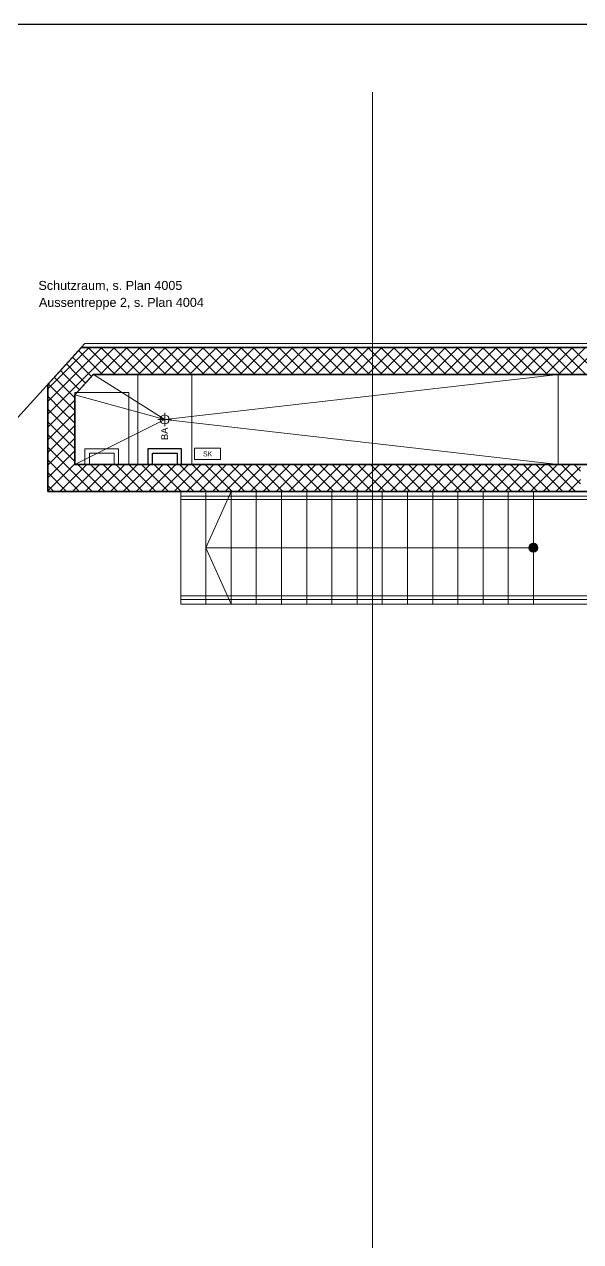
# Model space of a CAD drawing. Extents: x -1907 to 937, y -179 to 966.
# Drawn here: x -1669.6 to -1546, y 695.1 to 965.5 of the extents above; entities that cross this region are included whole.
import ezdxf
from ezdxf.lldxf.tags import DXFTag

# ---------------------------------------------------------------- set-up
doc = ezdxf.new("R2010")
doc.units = 0
doc.layers.get('0').update_dxf_attribs({"lineweight": 13})
for name, color, linetype, lineweight in [('A-____-NOTE-TEXT', 7, 'Continuous', 9), ('A-DETL-____-HDLN', 7, '_Verdeckte Linien_', 9), ('A-FLOR-____-OTLN', 7, 'Continuous', 9), ('A-FLOR-____-OVHD', 7, 'Strichpunkt - Fein', 9), ('A-FLOR-HRAL-MBND', 7, '_Verdeckte Linien_', 9), ('A-GENM-____-OTLN', 7, 'Continuous', 9), ('A-WALL-____-MCUT', 7, 'Continuous', 35), ('A-WALL-____-PATT', 7, 'Continuous', 35), ('S-GRID-____-OTLN', 7, 'Continuous', 5), ('S-STRS-____-MBND', 7, '_Strichpunkt - Fein', 9), ('Text', 7, 'Continuous', 5), ('Vertikale Erschließung', 7, 'Continuous', 9)]:
    doc.layers.add(name, color=color, linetype=linetype, lineweight=lineweight)
doc.layers.add('A-DETL-____-OTLN', color=5, linetype='Continuous', lineweight=9, true_color=0x0000ff)
doc.layers.add('EL01_WAN_Schlaufkasten', color=1, linetype='Continuous', lineweight=13, true_color=0xff0000)
doc.styles.get("Standard").update_dxf_attribs({"font": 'arial.ttf'})
tags = doc.linetypes.add('_Rasterlinie_', pattern=[0.375, 0.2, -0.05, 0.075, -0.05]).pattern_tags.tags
tags[10:11] = [DXFTag(74, 4), DXFTag(75, 0), DXFTag(340, '0'), DXFTag(46, 1.0), DXFTag(50, 0.0), DXFTag(44, 0.0), DXFTag(45, 0.0)]
tags[8:9] = [DXFTag(74, 4), DXFTag(75, 0), DXFTag(340, '0'), DXFTag(46, 1.0), DXFTag(50, 0.0), DXFTag(44, 0.0), DXFTag(45, 0.0)]
tags[6:7] = [DXFTag(74, 4), DXFTag(75, 0), DXFTag(340, '0'), DXFTag(46, 1.0), DXFTag(50, 0.0), DXFTag(44, 0.0), DXFTag(45, 0.0)]
tags[4:5] = [DXFTag(74, 4), DXFTag(75, 0), DXFTag(340, '0'), DXFTag(46, 1.0), DXFTag(50, 0.0), DXFTag(44, 0.0), DXFTag(45, 0.0)]
tags = doc.linetypes.add('_Strichliert - Fein_', pattern=[0.15, 0.1, -0.05]).pattern_tags.tags
tags[6:7] = [DXFTag(74, 4), DXFTag(75, 0), DXFTag(340, '0'), DXFTag(46, 1.0), DXFTag(50, 0.0), DXFTag(44, 0.0), DXFTag(45, 0.0)]
tags[4:5] = [DXFTag(74, 4), DXFTag(75, 0), DXFTag(340, '0'), DXFTag(46, 1.0), DXFTag(50, 0.0), DXFTag(44, 0.0), DXFTag(45, 0.0)]
tags = doc.linetypes.add('_Strichpunkt - Fein', pattern=[0.2, 0.1, -0.05, 0, -0.05]).pattern_tags.tags
tags[10:11] = [DXFTag(74, 4), DXFTag(75, 0), DXFTag(340, '0'), DXFTag(46, 1.0), DXFTag(50, 0.0), DXFTag(44, 0.0), DXFTag(45, 0.0)]
tags[8:9] = [DXFTag(74, 4), DXFTag(75, 0), DXFTag(340, '0'), DXFTag(46, 1.0), DXFTag(50, 0.0), DXFTag(44, 0.0), DXFTag(45, 0.0)]
tags[6:7] = [DXFTag(74, 4), DXFTag(75, 0), DXFTag(340, '0'), DXFTag(46, 1.0), DXFTag(50, 0.0), DXFTag(44, 0.0), DXFTag(45, 0.0)]
tags[4:5] = [DXFTag(74, 4), DXFTag(75, 0), DXFTag(340, '0'), DXFTag(46, 1.0), DXFTag(50, 0.0), DXFTag(44, 0.0), DXFTag(45, 0.0)]
tags = doc.linetypes.add('_Strichpunkt - Fein_', pattern=[0.2, 0.1, -0.05, 0, -0.05]).pattern_tags.tags
tags[10:11] = [DXFTag(74, 4), DXFTag(75, 0), DXFTag(340, '0'), DXFTag(46, 1.0), DXFTag(50, 0.0), DXFTag(44, 0.0), DXFTag(45, 0.0)]
tags[8:9] = [DXFTag(74, 4), DXFTag(75, 0), DXFTag(340, '0'), DXFTag(46, 1.0), DXFTag(50, 0.0), DXFTag(44, 0.0), DXFTag(45, 0.0)]
tags[6:7] = [DXFTag(74, 4), DXFTag(75, 0), DXFTag(340, '0'), DXFTag(46, 1.0), DXFTag(50, 0.0), DXFTag(44, 0.0), DXFTag(45, 0.0)]
tags[4:5] = [DXFTag(74, 4), DXFTag(75, 0), DXFTag(340, '0'), DXFTag(46, 1.0), DXFTag(50, 0.0), DXFTag(44, 0.0), DXFTag(45, 0.0)]
tags = doc.linetypes.add('_Verdeckte Linien_', pattern=[0.15, 0.1, -0.05]).pattern_tags.tags
tags[6:7] = [DXFTag(74, 4), DXFTag(75, 0), DXFTag(340, '0'), DXFTag(46, 1.0), DXFTag(50, 0.0), DXFTag(44, 0.0), DXFTag(45, 0.0)]
tags[4:5] = [DXFTag(74, 4), DXFTag(75, 0), DXFTag(340, '0'), DXFTag(46, 1.0), DXFTag(50, 0.0), DXFTag(44, 0.0), DXFTag(45, 0.0)]
tags = doc.linetypes.add('Strichpunkt - Fein', pattern=[0.2, 0.1, -0.05, 0, -0.05]).pattern_tags.tags
tags[10:11] = [DXFTag(74, 4), DXFTag(75, 0), DXFTag(340, '0'), DXFTag(46, 1.0), DXFTag(50, 0.0), DXFTag(44, 0.0), DXFTag(45, 0.0)]
tags[8:9] = [DXFTag(74, 4), DXFTag(75, 0), DXFTag(340, '0'), DXFTag(46, 1.0), DXFTag(50, 0.0), DXFTag(44, 0.0), DXFTag(45, 0.0)]
tags[6:7] = [DXFTag(74, 4), DXFTag(75, 0), DXFTag(340, '0'), DXFTag(46, 1.0), DXFTag(50, 0.0), DXFTag(44, 0.0), DXFTag(45, 0.0)]
tags[4:5] = [DXFTag(74, 4), DXFTag(75, 0), DXFTag(340, '0'), DXFTag(46, 1.0), DXFTag(50, 0.0), DXFTag(44, 0.0), DXFTag(45, 0.0)]

# ---------------------------------------------------------------- blocks, each defined once
blk = doc.blocks.new('Referenz-A0UJ2810XE', base_point=(-1920.13, -159.41))
at = {"layer": 'A-____-NOTE-TEXT', "color": 0, "linetype": 'Continuous', "lineweight": 5, "ltscale": 0.13}
for p, q in [((-1638.42, 879.25), (-1638.42, 876.25)), ((-1639.92, 877.75), (-1636.92, 877.75))]:
    blk.add_line(p, q, dxfattribs=at)
blk.add_circle((-1638.42, 877.75), 1, dxfattribs=at)
at = {"layer": 'A-DETL-____-HDLN', "color": 0, "linetype": '_Verdeckte Linien_', "ltscale": 0.13}
for p, q in [((-1656.17, 871.25), (-1648.67, 871.25)), ((-1656.17, 867.75), (-1656.17, 871.25)), ((-1648.67, 871.25), (-1648.67, 867.75)), ((-1655.17, 870.25), (-1649.66, 870.25)), ((-1655.17, 867.75), (-1655.17, 870.25)), ((-1649.66, 870.25), (-1649.66, 867.75)), ((-1648.67, 867.75), (-1656.17, 867.75)), ((-1649.66, 867.75), (-1655.17, 867.75))]:
    blk.add_line(p, q, dxfattribs=at)
at = {"layer": 'A-DETL-____-OTLN', "color": 0, "linetype": '_Strichliert - Fein_', "ltscale": 0.13}
for p, q in [((-1656.15, 894.63), (-1733.37, 809.63)), ((269.76, 894.63), (-1656.15, 894.63))]:
    blk.add_line(p, q, dxfattribs=at)
at = {"layer": 'A-FLOR-____-OTLN', "color": 0, "linetype": 'Continuous', "ltscale": 0.13}
for p, q in [((-1654.27, 887.75), (-1658.42, 883.21)), ((-1654.27, 887.75), (-1638.42, 877.75)), ((-1550.95, 887.75), (-1638.42, 877.75)), ((-1550.95, 887.75), (-1550.95, 867.75)), ((-1638.42, 877.75), (-1658.42, 883.21)), ((-1658.42, 867.75), (-1638.42, 877.75)), ((-1638.42, 877.75), (-1550.95, 867.75))]:
    blk.add_line(p, q, dxfattribs=at)
at = {"layer": 'A-FLOR-____-OVHD', "color": 0, "linetype": 'Strichpunkt - Fein', "ltscale": 0.13}
for p, q in [((-1644.42, 887.75), (-1644.42, 867.75)), ((-1632.42, 887.75), (-1644.42, 887.75)), ((-1644.42, 887.75), (-1644.42, 867.75)), ((-1632.42, 867.75), (-1632.42, 887.75)), ((-1644.42, 867.75), (-1632.42, 867.75))]:
    blk.add_line(p, q, dxfattribs=at)
at = {"layer": 'A-FLOR-HRAL-MBND', "color": 0, "linetype": '_Verdeckte Linien_', "ltscale": 0.13}
for p, q in [((-1634.86, 859.95), (-1634.86, 860.75)), ((-1629.26, 860.75), (-1634.86, 860.75)), ((-1629.26, 859.95), (-1634.86, 859.95)), ((-1556.46, 860.75), (-1629.26, 860.75)), ((-1556.46, 859.95), (-1629.26, 859.95)), ((-1550.86, 860.75), (-1556.46, 860.75)), ((-1550.86, 859.95), (-1556.46, 859.95)), ((-1536.46, 860.75), (-1550.86, 860.75)), ((-1536.46, 859.95), (-1550.86, 859.95)), ((-1634.86, 837.75), (-1634.86, 838.55)), ((-1629.26, 838.55), (-1634.86, 838.55)), ((-1556.46, 838.55), (-1629.26, 838.55)), ((-1550.86, 838.55), (-1556.46, 838.55)), ((-1536.46, 838.55), (-1550.86, 838.55)), ((-1629.26, 837.75), (-1634.86, 837.75)), ((-1556.46, 837.75), (-1629.26, 837.75)), ((-1550.86, 837.75), (-1556.46, 837.75)), ((-1536.46, 837.75), (-1550.86, 837.75))]:
    blk.add_line(p, q, dxfattribs=at)
at = {"layer": 'A-GENM-____-OTLN', "color": 0, "linetype": '_Strichpunkt - Fein_', "ltscale": 0.13}
for p, q in [((-1646.42, 883.75), (-1658.42, 883.75)), ((-1658.42, 883.75), (-1658.42, 867.75)), ((-1646.42, 867.75), (-1646.42, 883.75)), ((-1658.42, 867.75), (-1646.42, 867.75))]:
    blk.add_line(p, q, dxfattribs=at)
at = {"layer": 'A-WALL-____-MCUT', "color": 0, "linetype": 'Continuous', "ltscale": 0.35}
for p, q in [((-1656.95, 893.75), (-1664.42, 885.53)), ((256.94, 893.75), (-1656.95, 893.75)), ((-1658.42, 883.21), (-1654.3, 887.75)), ((-1654.3, 887.75), (-583.76, 887.75)), ((-1664.42, 885.53), (-1664.42, 861.75)), ((-1658.42, 867.75), (-1658.42, 883.21)), ((-648.86, 867.75), (-1658.42, 867.75)), ((-1664.42, 861.75), (-1523.01, 861.75))]:
    blk.add_line(p, q, dxfattribs=at)
at = {"layer": 'A-WALL-____-PATT', "color": 0, "linetype": 'Continuous', "lineweight": 9, "ltscale": 0.13}
for p, q in [((-1661.22, 887.75), (-1655.22, 893.75)), ((-1658.4, 887.75), (-1652.4, 893.75)), ((-1652.29, 887.75), (-1657.59, 893.05)), ((-1655.57, 887.75), (-1649.57, 893.75)), ((-1649.46, 887.75), (-1655.46, 893.75)), ((-1652.74, 887.75), (-1646.74, 893.75)), ((-1646.64, 887.75), (-1652.64, 893.75)), ((-1649.91, 887.75), (-1643.91, 893.75)), ((-1643.81, 887.75), (-1649.81, 893.75)), ((-1647.08, 887.75), (-1641.08, 893.75)), ((-1640.98, 887.75), (-1646.98, 893.75)), ((-1644.25, 887.75), (-1638.25, 893.75)), ((-1638.15, 887.75), (-1644.15, 893.75)), ((-1641.42, 887.75), (-1635.42, 893.75)), ((-1635.32, 887.75), (-1641.32, 893.75)), ((-1638.6, 887.75), (-1632.6, 893.75)), ((-1632.49, 887.75), (-1638.49, 893.75)), ((-1635.77, 887.75), (-1629.77, 893.75)), ((-1629.67, 887.75), (-1635.67, 893.75)), ((-1632.94, 887.75), (-1626.94, 893.75)), ((-1626.84, 887.75), (-1632.84, 893.75)), ((-1630.11, 887.75), (-1624.11, 893.75)), ((-1624.01, 887.75), (-1630.01, 893.75)), ((-1627.28, 887.75), (-1621.28, 893.75)), ((-1621.18, 887.75), (-1627.18, 893.75)), ((-1624.45, 887.75), (-1618.45, 893.75)), ((-1618.35, 887.75), (-1624.35, 893.75)), ((-1621.63, 887.75), (-1615.63, 893.75)), ((-1615.52, 887.75), (-1621.52, 893.75)), ((-1618.8, 887.75), (-1612.8, 893.75)), ((-1612.69, 887.75), (-1618.69, 893.75)), ((-1615.97, 887.75), (-1609.97, 893.75)), ((-1609.87, 887.75), (-1615.87, 893.75)), ((-1613.14, 887.75), (-1607.14, 893.75)), ((-1607.04, 887.75), (-1613.04, 893.75)), ((-1610.31, 887.75), (-1604.31, 893.75)), ((-1604.21, 887.75), (-1610.21, 893.75)), ((-1607.48, 887.75), (-1601.48, 893.75)), ((-1601.38, 887.75), (-1607.38, 893.75)), ((-1604.66, 887.75), (-1598.66, 893.75)), ((-1598.55, 887.75), (-1604.55, 893.75)), ((-1601.83, 887.75), (-1595.83, 893.75)), ((-1595.72, 887.75), (-1601.72, 893.75)), ((-1599, 887.75), (-1593, 893.75)), ((-1592.9, 887.75), (-1598.9, 893.75)), ((-1596.17, 887.75), (-1590.17, 893.75)), ((-1590.07, 887.75), (-1596.07, 893.75)), ((-1593.34, 887.75), (-1587.34, 893.75)), ((-1587.24, 887.75), (-1593.24, 893.75)), ((-1590.51, 887.75), (-1584.51, 893.75)), ((-1584.41, 887.75), (-1590.41, 893.75)), ((-1587.68, 887.75), (-1581.68, 893.75)), ((-1581.58, 887.75), (-1587.58, 893.75)), ((-1584.86, 887.75), (-1578.86, 893.75)), ((-1578.75, 887.75), (-1584.75, 893.75)), ((-1582.03, 887.75), (-1576.03, 893.75)), ((-1575.93, 887.75), (-1581.93, 893.75)), ((-1579.2, 887.75), (-1573.2, 893.75)), ((-1573.1, 887.75), (-1579.1, 893.75)), ((-1576.37, 887.75), (-1570.37, 893.75)), ((-1570.27, 887.75), (-1576.27, 893.75)), ((-1573.54, 887.75), (-1567.54, 893.75)), ((-1567.44, 887.75), (-1573.44, 893.75)), ((-1570.71, 887.75), (-1564.71, 893.75)), ((-1564.61, 887.75), (-1570.61, 893.75)), ((-1567.89, 887.75), (-1561.89, 893.75)), ((-1561.78, 887.75), (-1567.78, 893.75)), ((-1565.06, 887.75), (-1559.06, 893.75)), ((-1558.95, 887.75), (-1564.95, 893.75)), ((-1562.23, 887.75), (-1556.23, 893.75)), ((-1556.13, 887.75), (-1562.13, 893.75)), ((-1559.4, 887.75), (-1553.4, 893.75)), ((-1553.3, 887.75), (-1559.3, 893.75)), ((-1556.57, 887.75), (-1550.57, 893.75)), ((-1550.47, 887.75), (-1556.47, 893.75)), ((-1553.74, 887.75), (-1547.74, 893.75)), ((-1547.64, 887.75), (-1553.64, 893.75)), ((-1550.92, 887.75), (-1544.92, 893.75)), ((-1544.81, 887.75), (-1550.81, 893.75)), ((-1548.09, 887.75), (-1542.09, 893.75)), ((-1541.98, 887.75), (-1547.98, 893.75)), ((-1657.95, 887.75), (-1660.28, 890.08)), ((-1655.12, 887.75), (-1658.94, 891.57)), ((-1664.42, 884.55), (-1661.22, 887.75)), ((-1664.42, 881.73), (-1658.4, 887.75)), ((-1664.42, 878.9), (-1655.57, 887.75)), ((-1658.73, 882.87), (-1662.98, 887.12)), ((-1660.78, 887.75), (-1661.63, 888.6)), ((-1657.38, 884.35), (-1660.78, 887.75)), ((-1656.04, 885.84), (-1657.95, 887.75)), ((-1654.69, 887.32), (-1655.12, 887.75)), ((-1660.07, 881.39), (-1664.32, 885.64)), ((-1661.42, 879.91), (-1664.42, 882.91)), ((-1664.42, 876.07), (-1658.42, 882.07)), ((-1658.42, 882.56), (-1658.73, 882.87)), ((-1662.77, 878.43), (-1664.42, 880.08)), ((-1664.42, 873.24), (-1658.42, 879.24)), ((-1658.42, 876.91), (-1661.42, 879.91)), ((-1658.42, 879.73), (-1660.07, 881.39)), ((-1664.11, 876.94), (-1664.42, 877.25)), ((-1664.42, 870.41), (-1658.42, 876.41)), ((-1658.42, 871.25), (-1664.11, 876.94)), ((-1658.42, 874.08), (-1662.77, 878.43)), ((-1658.42, 868.42), (-1664.42, 874.42)), ((-1664.42, 867.58), (-1658.42, 873.58)), ((-1658.42, 865.59), (-1664.42, 871.59)), ((-1664.42, 864.76), (-1658.42, 870.76)), ((-1658.42, 862.76), (-1664.42, 868.76)), ((-1664.42, 861.93), (-1658.42, 867.93)), ((-1660.23, 861.75), (-1664.42, 865.94)), ((-1658.42, 865.1), (-1655.77, 867.75)), ((-1658.42, 862.27), (-1652.94, 867.75)), ((-1654.58, 861.75), (-1658.42, 865.59)), ((-1651.75, 861.75), (-1657.75, 867.75)), ((-1656.11, 861.75), (-1650.11, 867.75)), ((-1648.92, 861.75), (-1654.92, 867.75)), ((-1653.28, 861.75), (-1647.28, 867.75)), ((-1646.09, 861.75), (-1652.09, 867.75)), ((-1650.45, 861.75), (-1644.45, 867.75)), ((-1643.26, 861.75), (-1649.26, 867.75)), ((-1647.63, 861.75), (-1641.63, 867.75)), ((-1640.43, 861.75), (-1646.43, 867.75)), ((-1644.8, 861.75), (-1638.8, 867.75)), ((-1637.61, 861.75), (-1643.61, 867.75)), ((-1641.97, 861.75), (-1635.97, 867.75)), ((-1634.78, 861.75), (-1640.78, 867.75)), ((-1639.14, 861.75), (-1633.14, 867.75)), ((-1631.95, 861.75), (-1637.95, 867.75)), ((-1636.31, 861.75), (-1630.31, 867.75)), ((-1629.12, 861.75), (-1635.12, 867.75)), ((-1633.48, 861.75), (-1627.48, 867.75)), ((-1626.29, 861.75), (-1632.29, 867.75)), ((-1630.66, 861.75), (-1624.66, 867.75)), ((-1623.46, 861.75), (-1629.46, 867.75)), ((-1627.83, 861.75), (-1621.83, 867.75)), ((-1620.64, 861.75), (-1626.64, 867.75)), ((-1625, 861.75), (-1619, 867.75)), ((-1617.81, 861.75), (-1623.81, 867.75)), ((-1622.17, 861.75), (-1616.17, 867.75)), ((-1614.98, 861.75), (-1620.98, 867.75)), ((-1619.34, 861.75), (-1613.34, 867.75)), ((-1612.15, 861.75), (-1618.15, 867.75)), ((-1616.51, 861.75), (-1610.51, 867.75)), ((-1609.32, 861.75), (-1615.32, 867.75)), ((-1613.68, 861.75), (-1607.68, 867.75)), ((-1606.49, 861.75), (-1612.49, 867.75)), ((-1610.86, 861.75), (-1604.86, 867.75)), ((-1603.67, 861.75), (-1609.67, 867.75)), ((-1608.03, 861.75), (-1602.03, 867.75)), ((-1600.84, 861.75), (-1606.84, 867.75)), ((-1605.2, 861.75), (-1599.2, 867.75)), ((-1598.01, 861.75), (-1604.01, 867.75)), ((-1602.37, 861.75), (-1596.37, 867.75)), ((-1595.18, 861.75), (-1601.18, 867.75)), ((-1599.54, 861.75), (-1593.54, 867.75)), ((-1592.35, 861.75), (-1598.35, 867.75)), ((-1596.71, 861.75), (-1590.71, 867.75)), ((-1589.52, 861.75), (-1595.52, 867.75)), ((-1593.89, 861.75), (-1587.89, 867.75)), ((-1586.69, 861.75), (-1592.69, 867.75)), ((-1591.06, 861.75), (-1585.06, 867.75)), ((-1583.87, 861.75), (-1589.87, 867.75)), ((-1588.23, 861.75), (-1582.23, 867.75)), ((-1581.04, 861.75), (-1587.04, 867.75)), ((-1585.4, 861.75), (-1579.4, 867.75)), ((-1578.21, 861.75), (-1584.21, 867.75)), ((-1582.57, 861.75), (-1576.57, 867.75)), ((-1575.38, 861.75), (-1581.38, 867.75)), ((-1579.74, 861.75), (-1573.74, 867.75)), ((-1572.55, 861.75), (-1578.55, 867.75)), ((-1576.92, 861.75), (-1570.92, 867.75)), ((-1569.72, 861.75), (-1575.72, 867.75)), ((-1574.09, 861.75), (-1568.09, 867.75)), ((-1566.9, 861.75), (-1572.9, 867.75)), ((-1571.26, 861.75), (-1565.26, 867.75)), ((-1564.07, 861.75), (-1570.07, 867.75)), ((-1568.43, 861.75), (-1562.43, 867.75)), ((-1561.24, 861.75), (-1567.24, 867.75)), ((-1565.6, 861.75), (-1559.6, 867.75)), ((-1558.41, 861.75), (-1564.41, 867.75)), ((-1562.77, 861.75), (-1556.77, 867.75)), ((-1555.58, 861.75), (-1561.58, 867.75)), ((-1559.94, 861.75), (-1553.94, 867.75)), ((-1552.75, 861.75), (-1558.75, 867.75)), ((-1557.12, 861.75), (-1551.12, 867.75)), ((-1549.93, 861.75), (-1555.93, 867.75)), ((-1554.29, 861.75), (-1548.29, 867.75)), ((-1547.1, 861.75), (-1553.1, 867.75)), ((-1551.46, 861.75), (-1545.96, 867.25)), ((-1545.96, 863.44), (-1550.27, 867.75)), ((-1545.96, 866.27), (-1547.44, 867.75)), ((-1663.06, 861.75), (-1664.42, 863.11)), ((-1661.77, 861.75), (-1658.42, 865.1)), ((-1657.41, 861.75), (-1658.42, 862.76)), ((-1548.63, 861.75), (-1545.96, 864.42)), ((-1658.94, 861.75), (-1658.42, 862.27))]:
    blk.add_line(p, q, dxfattribs=at)
at = {"layer": 'S-GRID-____-OTLN', "color": 0, "linetype": '_Rasterlinie_', "ltscale": 0.13}
blk.add_line((-1592.26, 109.45), (-1592.26, 950.47), dxfattribs=at)
at = {"layer": 'S-STRS-____-MBND', "color": 0, "linetype": '_Strichpunkt - Fein', "ltscale": 0.13}
for p, q in [((-1634.86, 836.75), (-1634.86, 861.75)), ((-1556.46, 861.75), (-1634.86, 861.75)), ((-1629.26, 836.75), (-1629.26, 861.75)), ((-1629.26, 836.75), (-1629.26, 861.75)), ((-1623.66, 836.75), (-1623.66, 861.75)), ((-1623.66, 836.75), (-1623.66, 861.75)), ((-1618.06, 836.75), (-1618.06, 861.75)), ((-1618.06, 836.75), (-1618.06, 861.75)), ((-1612.46, 836.75), (-1612.46, 861.75)), ((-1612.46, 836.75), (-1612.46, 861.75)), ((-1606.86, 836.75), (-1606.86, 861.75)), ((-1606.86, 836.75), (-1606.86, 861.75)), ((-1601.26, 836.75), (-1601.26, 861.75)), ((-1601.26, 836.75), (-1601.26, 861.75)), ((-1595.66, 836.75), (-1595.66, 861.75)), ((-1595.66, 836.75), (-1595.66, 861.75)), ((-1590.06, 836.75), (-1590.06, 861.75)), ((-1590.06, 836.75), (-1590.06, 861.75)), ((-1584.46, 836.75), (-1584.46, 861.75)), ((-1584.46, 836.75), (-1584.46, 861.75)), ((-1578.86, 836.75), (-1578.86, 861.75)), ((-1578.86, 836.75), (-1578.86, 861.75)), ((-1573.26, 836.75), (-1573.26, 861.75)), ((-1573.26, 836.75), (-1573.26, 861.75)), ((-1567.66, 836.75), (-1567.66, 861.75)), ((-1567.66, 836.75), (-1567.66, 861.75)), ((-1562.06, 836.75), (-1562.06, 861.75)), ((-1562.06, 836.75), (-1562.06, 861.75)), ((-1536.46, 861.75), (-1556.46, 861.75)), ((-1556.46, 836.75), (-1556.46, 861.75)), ((-1556.46, 836.75), (-1556.46, 861.75)), ((-1556.46, 836.75), (-1634.86, 836.75)), ((-1556.46, 836.75), (-1536.46, 836.75))]:
    blk.add_line(p, q, dxfattribs=at)
at = {"layer": 'S-STRS-____-MBND', "color": 0, "linetype": '_Verdeckte Linien_', "ltscale": 0.13}
for p, q in [((-1629.26, 849.25), (-1623.66, 861.75)), ((-1556.46, 849.25), (-1629.26, 849.25)), ((-1629.26, 849.25), (-1623.66, 836.75)), ((-1557.12, 850.01), (-1557.42, 849.53)), ((-1557.42, 849.53), (-1557.42, 848.97)), ((-1556.6, 850.24), (-1557.12, 850.01)), ((-1556.05, 850.16), (-1556.6, 850.24)), ((-1555.62, 849.79), (-1556.05, 850.16)), ((-1555.46, 849.25), (-1555.62, 849.79)), ((-1555.62, 848.71), (-1555.46, 849.25)), ((-1557.42, 848.97), (-1557.12, 848.49)), ((-1557.12, 848.49), (-1556.6, 848.26)), ((-1556.6, 848.26), (-1556.05, 848.34)), ((-1556.05, 848.34), (-1555.62, 848.71))]:
    blk.add_line(p, q, dxfattribs=at)
blk.add_circle((-1556.46, 849.25), 1, dxfattribs=at)
for points in [[(-1557.45, 849.09), (-1557.46, 849.25), (-1557.45, 849.41)], [(-1557.41, 848.94), (-1557.45, 849.41), (-1557.41, 849.56)], [(-1557.45, 849.09), (-1557.45, 849.41), (-1557.41, 848.94)], [(-1557.12, 848.49), (-1557.42, 849.53), (-1557.12, 850.01)], [(-1557.42, 848.97), (-1557.42, 849.53), (-1557.12, 848.49)], [(-1557.35, 848.8), (-1557.41, 849.56), (-1557.35, 849.7)], [(-1557.41, 848.94), (-1557.41, 849.56), (-1557.35, 848.8)], [(-1557.27, 848.66), (-1557.35, 849.7), (-1557.27, 849.84)], [(-1557.35, 848.8), (-1557.35, 849.7), (-1557.27, 848.66)], [(-1557.17, 848.54), (-1557.27, 849.84), (-1557.17, 849.96)], [(-1557.27, 848.66), (-1557.27, 849.84), (-1557.17, 848.54)], [(-1557.05, 848.44), (-1557.17, 849.96), (-1557.05, 850.06)], [(-1557.17, 848.54), (-1557.17, 849.96), (-1557.05, 848.44)], [(-1556.6, 848.26), (-1557.12, 850.01), (-1556.6, 850.24)], [(-1557.12, 848.49), (-1557.12, 850.01), (-1556.6, 848.26)], [(-1556.92, 848.36), (-1557.05, 850.06), (-1556.92, 850.14)], [(-1557.05, 848.44), (-1557.05, 850.06), (-1556.92, 848.36)], [(-1556.77, 848.3), (-1556.92, 850.14), (-1556.77, 850.2)], [(-1556.92, 848.36), (-1556.92, 850.14), (-1556.77, 848.3)], [(-1556.62, 848.26), (-1556.77, 850.2), (-1556.62, 850.24)], [(-1556.77, 848.3), (-1556.77, 850.2), (-1556.62, 848.26)], [(-1556.46, 848.25), (-1556.62, 850.24), (-1556.46, 850.25)], [(-1556.62, 848.26), (-1556.62, 850.24), (-1556.46, 848.25)], [(-1556.6, 848.26), (-1556.6, 850.24), (-1556.05, 848.34)], [(-1556.05, 848.34), (-1556.6, 850.24), (-1556.05, 850.16)], [(-1556.46, 848.25), (-1556.46, 850.25), (-1556.3, 848.26)], [(-1556.3, 848.26), (-1556.46, 850.25), (-1556.3, 850.24)], [(-1556.3, 848.26), (-1556.3, 850.24), (-1556.15, 848.3)], [(-1556.15, 848.3), (-1556.3, 850.24), (-1556.15, 850.2)], [(-1556.15, 848.3), (-1556.15, 850.2), (-1556.01, 848.36)], [(-1556.01, 848.36), (-1556.15, 850.2), (-1556.01, 850.14)], [(-1556.05, 848.34), (-1556.05, 850.16), (-1555.62, 848.71)], [(-1555.62, 848.71), (-1556.05, 850.16), (-1555.62, 849.79)], [(-1556.01, 848.36), (-1556.01, 850.14), (-1555.87, 848.44)], [(-1555.87, 848.44), (-1556.01, 850.14), (-1555.87, 850.06)], [(-1555.87, 848.44), (-1555.87, 850.06), (-1555.75, 848.54)], [(-1555.75, 848.54), (-1555.87, 850.06), (-1555.75, 849.96)], [(-1555.75, 848.54), (-1555.75, 849.96), (-1555.65, 848.66)], [(-1555.65, 848.66), (-1555.75, 849.96), (-1555.65, 849.84)], [(-1555.65, 848.66), (-1555.65, 849.84), (-1555.57, 848.8)], [(-1555.57, 848.8), (-1555.65, 849.84), (-1555.57, 849.7)], [(-1555.62, 848.71), (-1555.62, 849.79), (-1555.46, 849.25)], [(-1555.57, 848.8), (-1555.57, 849.7), (-1555.51, 848.94)], [(-1555.51, 848.94), (-1555.57, 849.7), (-1555.51, 849.56)], [(-1555.51, 848.94), (-1555.51, 849.56), (-1555.47, 849.09)], [(-1555.47, 849.09), (-1555.51, 849.56), (-1555.47, 849.41)], [(-1555.47, 849.09), (-1555.47, 849.41), (-1555.46, 849.25)]]:
    blk.add_solid(points, dxfattribs=at)
at = {"layer": 'Vertikale Erschließung', "color": 0, "linetype": 'Continuous', "lineweight": -2, "ltscale": 0.25}
for p, q in [((-1634.67, 871.25), (-1642.17, 871.25)), ((-1642.17, 871.25), (-1642.17, 867.75)), ((-1634.67, 867.75), (-1634.67, 871.25)), ((-1641.17, 867.75), (-1641.17, 870.25)), ((-1641.17, 870.25), (-1635.67, 870.25)), ((-1635.67, 870.25), (-1635.67, 867.75)), ((-1642.17, 867.75), (-1641.17, 867.75)), ((-1635.67, 867.75), (-1634.67, 867.75))]:
    blk.add_line(p, q, dxfattribs=at)
at = {"layer": 'A-____-NOTE-TEXT', "color": 0, "linetype": 'Continuous', "lineweight": 5, "ltscale": 0.13, "insert": (-1666.39, 904.77), "char_height": 2, "attachment_point": 1}
blk.add_mtext('{\\fArial;Aussentreppe 2, s. Plan 4004}', dxfattribs=at)
at = {"layer": 'A-____-NOTE-TEXT', "color": 0, "linetype": 'Continuous', "lineweight": 5, "ltscale": 0.13, "insert": (-1639.21, 873.17), "char_height": 1.5, "attachment_point": 1, "rotation": 90}
blk.add_mtext('{\\fArial;BA}', dxfattribs=at)
at = {"layer": 'Text', "color": 0, "linetype": 'Continuous', "ltscale": 0.13, "insert": (-1666.5, 908.53), "char_height": 2, "attachment_point": 1}
blk.add_mtext('{\\fArial;Schutzraum, s. Plan 4005}', dxfattribs=at)
blk = doc.blocks.new('Schlaufkasten Decke (multi)-A0UJ28H8XE', base_point=(-1631.82, 868.86))
at = {"color": 0, "linetype": 'ByBlock', "lineweight": -2, "ltscale": 0.13}
for p, q in [((-1631.82, 868.86), (-1631.82, 871.36)), ((-1631.82, 871.36), (-1626.02, 871.36)), ((-1626.02, 871.36), (-1626.02, 868.86)), ((-1626.02, 868.86), (-1631.82, 868.86))]:
    blk.add_line(p, q, dxfattribs=at)
at = {"color": 0, "linetype": 'ByBlock', "lineweight": -2, "ltscale": 0.13, "insert": (-1629.91, 870.66), "char_height": 1.1, "attachment_point": 1}
blk.add_mtext('{\\fArial;SK}', dxfattribs=at)

msp = doc.modelspace()

# ---------------------------------------------------------------- linework, layer by layer
at = {"color": 0, "linetype": 'ByBlock', "lineweight": -2, "ltscale": 0.13}
msp.add_line((607.58, 965.53), (-1902.42, 965.53), dxfattribs=at)

# ---------------------------------------------------------------- block references
at = {"color": 9, "lineweight": 25, "ltscale": 0.25, "true_color": 0xc0c0c0}
msp.add_blockref('Referenz-A0UJ2810XE', (-1920.13, -159.41), dxfattribs=at)
at = {"layer": 'EL01_WAN_Schlaufkasten', "ltscale": 0.13}
msp.add_blockref('Schlaufkasten Decke (multi)-A0UJ28H8XE', (-1631.82, 868.86), dxfattribs=at)

doc.saveas('drawing.dxf')
